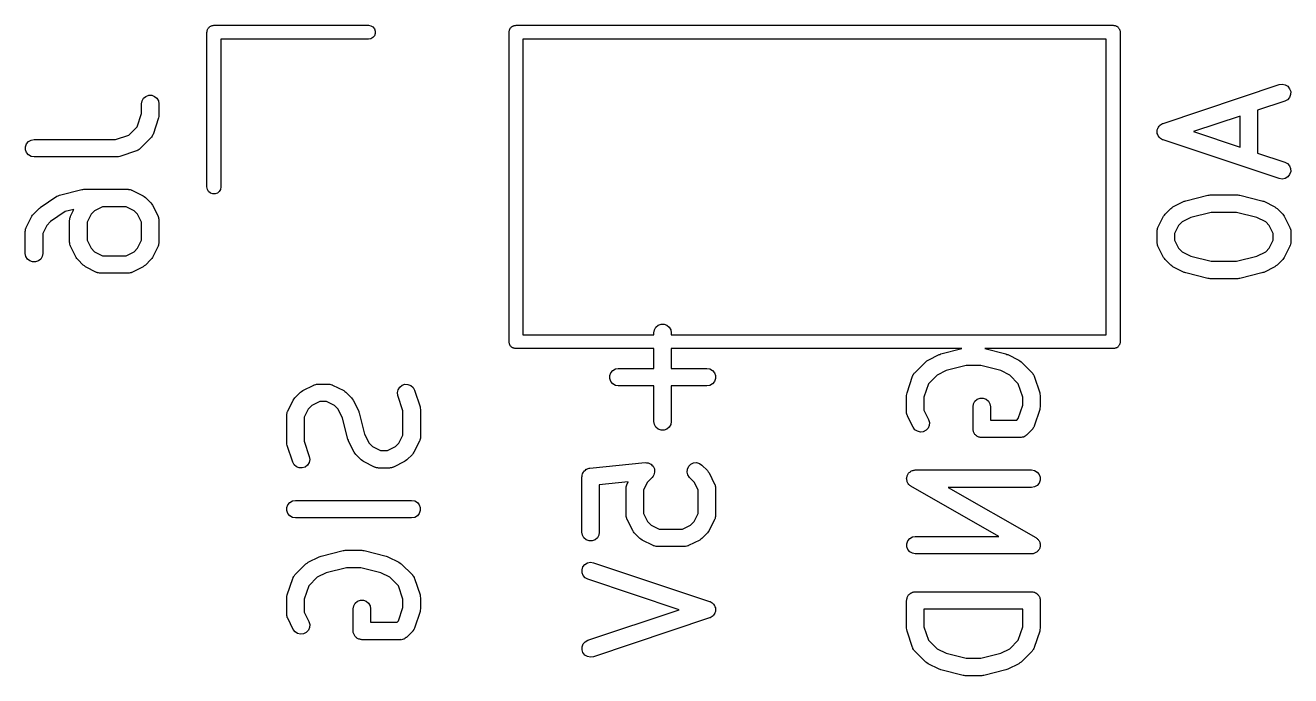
# Model space of a CAD drawing. Extents: x 127.4 to 175.7, y -110 to -72.3.
# Drawn here: x 164.77 to 175.66, y -104.53 to -98.94 of the extents above; entities that cross this region are included whole.
import ezdxf

# ---------------------------------------------------------------- set-up
doc = ezdxf.new("R2010")
doc.units = 0
doc.header["$MEASUREMENT"] = 0
doc.layers.add('BLACK', color=7, linetype='CONTINUOUS')

msp = doc.modelspace()

# ---------------------------------------------------------------- linework, layer by layer
at = {"layer": 'Black'}
for p, q in [((166.331, -98.9896), (166.333, -98.9846)), ((166.331, -98.9948), (166.331, -98.9896)), ((166.333, -98.9846), (166.334, -98.9795)), ((166.334, -98.9795), (166.336, -98.9749)), ((166.336, -98.9749), (166.338, -98.97)), ((166.338, -98.97), (166.341, -98.966)), ((166.341, -98.966), (166.344, -98.9614)), ((166.344, -98.9614), (166.348, -98.9581)), ((166.348, -98.9581), (166.351, -98.954)), ((166.351, -98.954), (166.356, -98.9514)), ((166.356, -98.9514), (166.36, -98.948)), ((166.36, -98.948), (166.365, -98.9462)), ((166.365, -98.9462), (166.369, -98.9436)), ((166.369, -98.9436), (166.375, -98.9427)), ((166.375, -98.9427), (166.38, -98.9409)), ((166.38, -98.9409), (166.385, -98.9409)), ((166.385, -98.9409), (166.39, -98.94)), ((166.39, -98.94), (167.72, -98.94)), ((167.72, -98.94), (167.741, -98.9436)), ((167.741, -98.9436), (167.759, -98.954)), ((167.759, -98.954), (167.772, -98.97)), ((167.772, -98.97), (167.779, -98.9896)), ((167.779, -98.9896), (167.779, -99.0104)), ((168.931, -98.9896), (168.933, -98.9846)), ((168.931, -98.9948), (168.931, -98.9896)), ((168.933, -98.9846), (168.934, -98.9795)), ((168.934, -98.9795), (168.936, -98.9749)), ((168.936, -98.9749), (168.938, -98.97)), ((168.938, -98.97), (168.941, -98.966)), ((168.941, -98.966), (168.944, -98.9614)), ((168.944, -98.9614), (168.948, -98.9581)), ((168.948, -98.9581), (168.951, -98.954)), ((168.951, -98.954), (168.956, -98.9514)), ((168.956, -98.9514), (168.96, -98.948)), ((168.96, -98.948), (168.965, -98.9462)), ((168.965, -98.9462), (168.969, -98.9436)), ((168.969, -98.9436), (168.975, -98.9427)), ((168.975, -98.9427), (168.98, -98.9409)), ((168.98, -98.9409), (168.985, -98.9409)), ((168.985, -98.9409), (168.99, -98.94)), ((168.99, -98.94), (174.13, -98.94)), ((174.13, -98.94), (174.135, -98.9409)), ((174.135, -98.9409), (174.14, -98.9409)), ((174.14, -98.9409), (174.145, -98.9427)), ((174.145, -98.9427), (174.151, -98.9436)), ((174.151, -98.9436), (174.155, -98.9462)), ((174.155, -98.9462), (174.16, -98.948)), ((174.16, -98.948), (174.164, -98.9514)), ((174.164, -98.9514), (174.169, -98.954)), ((174.169, -98.954), (174.172, -98.9581)), ((174.172, -98.9581), (174.176, -98.9614)), ((174.176, -98.9614), (174.179, -98.966)), ((174.179, -98.966), (174.182, -98.97)), ((174.182, -98.97), (174.184, -98.9749)), ((174.184, -98.9749), (174.186, -98.9795)), ((174.186, -98.9795), (174.187, -98.9846)), ((174.187, -98.9846), (174.189, -98.9896)), ((174.189, -98.9896), (174.189, -98.9948)), ((166.33, -99), (166.331, -98.9948)), ((166.33, -100.33), (166.33, -99)), ((167.72, -99.06), (166.45, -99.06)), ((166.45, -99.06), (166.45, -100.33)), ((167.741, -99.0564), (167.72, -99.06)), ((167.759, -99.046), (167.741, -99.0564)), ((167.772, -99.03), (167.759, -99.046)), ((167.779, -99.0104), (167.772, -99.03)), ((168.93, -99), (168.931, -98.9948)), ((168.93, -101.66), (168.93, -99)), ((169.05, -99.06), (169.05, -101.6)), ((174.07, -99.06), (169.05, -99.06)), ((174.07, -101.6), (174.07, -99.06)), ((174.189, -98.9948), (174.19, -99)), ((174.19, -99), (174.19, -101.66)), ((174.559, -99.7827), (175.559, -99.4493)), ((175.559, -99.4493), (175.584, -99.4455)), ((175.584, -99.4455), (175.61, -99.4507)), ((175.61, -99.4507), (175.632, -99.4644)), ((175.632, -99.4644), (175.648, -99.4848)), ((175.648, -99.4848), (175.657, -99.5095)), ((175.657, -99.5095), (175.656, -99.5355)), ((165.767, -99.6157), (165.772, -99.5901)), ((165.767, -99.6988), (165.767, -99.6157)), ((165.772, -99.5901), (165.785, -99.5675)), ((165.785, -99.5675), (165.805, -99.5508)), ((165.805, -99.5508), (165.829, -99.5418)), ((165.829, -99.5418), (165.855, -99.5418)), ((165.855, -99.5418), (165.88, -99.5508)), ((165.88, -99.5508), (165.9, -99.5675)), ((165.9, -99.5675), (165.913, -99.5901)), ((165.913, -99.5901), (165.917, -99.6157)), ((165.917, -99.6157), (165.917, -99.7109)), ((175.606, -99.5916), (175.372, -99.6698)), ((175.629, -99.5792), (175.606, -99.5916)), ((175.646, -99.5597), (175.629, -99.5792)), ((175.656, -99.5355), (175.646, -99.5597)), ((165.729, -99.8133), (165.767, -99.6988)), ((165.914, -99.7347), (165.866, -99.8775)), ((165.915, -99.7228), (165.914, -99.7347)), ((165.917, -99.7109), (165.915, -99.7228)), ((175.222, -99.7198), (174.82, -99.8538)), ((175.222, -99.9878), (175.222, -99.7198)), ((175.372, -99.6698), (175.372, -100.038)), ((165.659, -99.8835), (165.729, -99.8133)), ((174.508, -99.8428), (174.509, -99.8408)), ((174.508, -99.8538), (174.508, -99.8428)), ((174.508, -99.8648), (174.508, -99.8538)), ((174.509, -99.8388), (174.513, -99.8285)), ((174.509, -99.8408), (174.509, -99.8388)), ((174.513, -99.8285), (174.516, -99.8181)), ((174.516, -99.8181), (174.518, -99.8165)), ((174.518, -99.8145), (174.526, -99.8063)), ((174.518, -99.8165), (174.518, -99.8145)), ((174.526, -99.8063), (174.533, -99.7977)), ((174.533, -99.7977), (174.534, -99.7966)), ((174.534, -99.7966), (174.536, -99.7951)), ((174.536, -99.7951), (174.545, -99.7898)), ((174.545, -99.7898), (174.555, -99.7841)), ((174.555, -99.7841), (174.557, -99.7836)), ((174.557, -99.7836), (174.559, -99.7827)), ((174.82, -99.8538), (175.222, -99.9878)), ((164.769, -99.9836), (164.777, -99.9592)), ((164.777, -99.9592), (164.794, -99.9392)), ((164.794, -99.9392), (164.817, -99.9262)), ((164.817, -99.9262), (164.842, -99.9217)), ((164.842, -99.9217), (165.544, -99.9217)), ((165.544, -99.9217), (165.659, -99.8835)), ((165.848, -99.9068), (165.753, -100.002)), ((165.85, -99.9033), (165.848, -99.9068)), ((165.854, -99.9004), (165.85, -99.9033)), ((165.858, -99.8927), (165.854, -99.9004)), ((165.863, -99.8855), (165.858, -99.8927)), ((165.864, -99.8813), (165.863, -99.8855)), ((165.866, -99.8775), (165.864, -99.8813)), ((174.509, -99.8668), (174.508, -99.8648)), ((174.509, -99.8688), (174.509, -99.8668)), ((174.513, -99.8791), (174.509, -99.8688)), ((174.516, -99.8895), (174.513, -99.8791)), ((174.518, -99.8911), (174.516, -99.8895)), ((174.518, -99.8931), (174.518, -99.8911)), ((174.526, -99.9013), (174.518, -99.8931)), ((174.533, -99.9099), (174.526, -99.9013)), ((174.534, -99.911), (174.533, -99.9099)), ((174.536, -99.9126), (174.534, -99.911)), ((174.545, -99.9178), (174.536, -99.9126)), ((174.555, -99.9236), (174.545, -99.9178)), ((174.557, -99.924), (174.555, -99.9236)), ((174.559, -99.925), (174.557, -99.924)), ((175.559, -100.258), (174.559, -99.925)), ((164.769, -100.01), (164.769, -99.9836)), ((164.777, -100.034), (164.769, -100.01)), ((164.794, -100.054), (164.777, -100.034)), ((164.817, -100.067), (164.794, -100.054)), ((164.842, -100.072), (164.817, -100.067)), ((165.557, -100.072), (164.842, -100.072)), ((165.569, -100.07), (165.557, -100.072)), ((165.58, -100.068), (165.569, -100.07)), ((165.723, -100.02), (165.58, -100.068)), ((165.727, -100.018), (165.723, -100.02)), ((165.731, -100.017), (165.727, -100.018)), ((165.738, -100.012), (165.731, -100.017)), ((165.746, -100.008), (165.738, -100.012)), ((165.749, -100.005), (165.746, -100.008)), ((165.753, -100.002), (165.749, -100.005)), ((175.372, -100.038), (175.606, -100.116)), ((175.606, -100.116), (175.629, -100.128)), ((175.629, -100.128), (175.646, -100.148)), ((175.646, -100.148), (175.656, -100.172)), ((175.656, -100.172), (175.657, -100.198)), ((175.584, -100.262), (175.559, -100.258)), ((175.61, -100.257), (175.584, -100.262)), ((175.632, -100.243), (175.61, -100.257)), ((175.648, -100.223), (175.632, -100.243)), ((175.657, -100.198), (175.648, -100.223)), ((165.039, -100.41), (165.051, -100.405)), ((165.051, -100.405), (165.062, -100.4)), ((165.062, -100.4), (165.253, -100.352)), ((165.253, -100.352), (165.262, -100.352)), ((165.262, -100.352), (165.271, -100.35)), ((165.271, -100.35), (165.652, -100.35)), ((165.652, -100.35), (165.656, -100.351)), ((165.656, -100.351), (165.66, -100.351)), ((165.66, -100.351), (165.669, -100.353)), ((165.669, -100.353), (165.678, -100.355)), ((165.678, -100.355), (165.681, -100.357)), ((165.681, -100.357), (165.685, -100.358)), ((165.685, -100.358), (165.781, -100.406)), ((166.334, -100.351), (166.33, -100.33)), ((166.344, -100.369), (166.334, -100.351)), ((166.36, -100.382), (166.344, -100.369)), ((166.38, -100.389), (166.36, -100.382)), ((166.4, -100.389), (166.38, -100.389)), ((166.42, -100.382), (166.4, -100.389)), ((166.436, -100.369), (166.42, -100.382)), ((166.446, -100.351), (166.436, -100.369)), ((166.45, -100.33), (166.446, -100.351)), ((174.755, -100.448), (174.945, -100.4)), ((174.945, -100.4), (174.954, -100.399)), ((174.954, -100.399), (174.963, -100.398)), ((174.963, -100.398), (175.201, -100.398)), ((175.201, -100.398), (175.21, -100.399)), ((175.21, -100.399), (175.22, -100.4)), ((175.22, -100.4), (175.41, -100.448)), ((164.885, -100.515), (164.891, -100.511)), ((164.891, -100.511), (164.896, -100.506)), ((164.896, -100.506), (165.039, -100.41)), ((165.432, -100.5), (165.363, -100.534)), ((165.634, -100.5), (165.432, -100.5)), ((165.703, -100.534), (165.634, -100.5)), ((165.781, -100.406), (165.79, -100.413)), ((165.79, -100.413), (165.8, -100.42)), ((165.8, -100.42), (165.848, -100.467)), ((165.848, -100.467), (165.855, -100.477)), ((165.855, -100.477), (165.862, -100.487)), ((165.862, -100.487), (165.909, -100.582)), ((174.625, -100.515), (174.634, -100.508)), ((174.634, -100.508), (174.644, -100.501)), ((174.644, -100.501), (174.739, -100.453)), ((174.739, -100.453), (174.747, -100.451)), ((174.747, -100.451), (174.755, -100.448)), ((175.41, -100.448), (175.418, -100.451)), ((175.418, -100.451), (175.425, -100.453)), ((175.425, -100.453), (175.521, -100.501)), ((175.521, -100.501), (175.53, -100.508)), ((175.53, -100.508), (175.54, -100.515)), ((164.775, -100.677), (164.823, -100.582)), ((164.823, -100.582), (164.83, -100.573)), ((164.83, -100.573), (164.837, -100.563)), ((164.837, -100.563), (164.885, -100.515)), ((165.111, -100.542), (164.985, -100.626)), ((165.185, -100.524), (165.111, -100.542)), ((165.148, -100.616), (165.149, -100.611)), ((165.148, -100.806), (165.148, -100.616)), ((165.149, -100.607), (165.151, -100.599)), ((165.149, -100.611), (165.149, -100.607)), ((165.151, -100.599), (165.153, -100.59)), ((165.153, -100.59), (165.155, -100.586)), ((165.155, -100.586), (165.156, -100.582)), ((165.156, -100.582), (165.185, -100.524)), ((165.333, -100.565), (165.298, -100.633)), ((165.363, -100.534), (165.333, -100.565)), ((165.733, -100.565), (165.703, -100.534)), ((165.767, -100.633), (165.733, -100.565)), ((165.909, -100.582), (165.911, -100.586)), ((165.911, -100.586), (165.913, -100.59)), ((165.913, -100.59), (165.914, -100.599)), ((165.914, -100.599), (165.917, -100.607)), ((165.917, -100.607), (165.917, -100.611)), ((165.917, -100.611), (165.917, -100.616)), ((165.917, -100.616), (165.917, -100.806)), ((174.515, -100.677), (174.563, -100.582)), ((174.563, -100.582), (174.57, -100.573)), ((174.57, -100.573), (174.577, -100.563)), ((174.577, -100.563), (174.625, -100.515)), ((174.799, -100.591), (174.722, -100.63)), ((174.973, -100.548), (174.799, -100.591)), ((175.192, -100.548), (174.973, -100.548)), ((175.366, -100.591), (175.192, -100.548)), ((175.443, -100.63), (175.366, -100.591)), ((175.54, -100.515), (175.588, -100.563)), ((175.588, -100.563), (175.595, -100.573)), ((175.595, -100.573), (175.602, -100.582)), ((175.602, -100.582), (175.649, -100.677)), ((164.767, -100.711), (164.768, -100.707)), ((164.767, -100.901), (164.767, -100.711)), ((164.768, -100.702), (164.77, -100.694)), ((164.768, -100.707), (164.768, -100.702)), ((164.77, -100.694), (164.772, -100.685)), ((164.772, -100.685), (164.774, -100.682)), ((164.774, -100.682), (164.775, -100.677)), ((164.952, -100.66), (164.917, -100.729)), ((164.917, -100.729), (164.917, -100.901)), ((164.985, -100.626), (164.952, -100.66)), ((165.298, -100.633), (165.298, -100.788)), ((165.767, -100.788), (165.767, -100.633)), ((174.507, -100.711), (174.508, -100.707)), ((174.507, -100.806), (174.507, -100.711)), ((174.508, -100.702), (174.51, -100.694)), ((174.508, -100.707), (174.508, -100.702)), ((174.51, -100.694), (174.512, -100.685)), ((174.512, -100.685), (174.514, -100.682)), ((174.514, -100.682), (174.515, -100.677)), ((174.692, -100.66), (174.657, -100.729)), ((174.657, -100.729), (174.657, -100.788)), ((174.722, -100.63), (174.692, -100.66)), ((175.473, -100.66), (175.443, -100.63)), ((175.507, -100.729), (175.473, -100.66)), ((175.507, -100.788), (175.507, -100.729)), ((175.649, -100.677), (175.651, -100.682)), ((175.651, -100.682), (175.653, -100.685)), ((175.653, -100.685), (175.654, -100.694)), ((175.654, -100.694), (175.657, -100.702)), ((175.657, -100.702), (175.657, -100.707)), ((175.657, -100.707), (175.657, -100.711)), ((175.657, -100.711), (175.657, -100.806)), ((165.149, -100.81), (165.148, -100.806)), ((165.149, -100.815), (165.149, -100.81)), ((165.151, -100.823), (165.149, -100.815)), ((165.153, -100.832), (165.151, -100.823)), ((165.155, -100.836), (165.153, -100.832)), ((165.156, -100.84), (165.155, -100.836)), ((165.204, -100.935), (165.156, -100.84)), ((165.298, -100.788), (165.333, -100.857)), ((165.733, -100.857), (165.767, -100.788)), ((165.909, -100.84), (165.862, -100.935)), ((165.911, -100.836), (165.909, -100.84)), ((165.913, -100.832), (165.911, -100.836)), ((165.914, -100.823), (165.913, -100.832)), ((165.917, -100.815), (165.914, -100.823)), ((165.917, -100.806), (165.917, -100.81)), ((165.917, -100.81), (165.917, -100.815)), ((174.508, -100.81), (174.507, -100.806)), ((174.508, -100.815), (174.508, -100.81)), ((174.51, -100.823), (174.508, -100.815)), ((174.512, -100.832), (174.51, -100.823)), ((174.514, -100.836), (174.512, -100.832)), ((174.515, -100.84), (174.514, -100.836)), ((174.563, -100.935), (174.515, -100.84)), ((174.657, -100.788), (174.692, -100.857)), ((175.473, -100.857), (175.507, -100.788)), ((175.649, -100.84), (175.602, -100.935)), ((175.651, -100.836), (175.649, -100.84)), ((175.653, -100.832), (175.651, -100.836)), ((175.654, -100.823), (175.653, -100.832)), ((175.657, -100.815), (175.654, -100.823)), ((175.657, -100.806), (175.657, -100.81)), ((175.657, -100.81), (175.657, -100.815)), ((164.772, -100.927), (164.767, -100.901)), ((164.785, -100.95), (164.772, -100.927)), ((164.805, -100.966), (164.785, -100.95)), ((164.9, -100.95), (164.88, -100.966)), ((164.913, -100.927), (164.9, -100.95)), ((164.917, -100.901), (164.913, -100.927)), ((165.211, -100.945), (165.204, -100.935)), ((165.218, -100.954), (165.211, -100.945)), ((165.333, -100.857), (165.363, -100.887)), ((165.363, -100.887), (165.432, -100.922)), ((165.432, -100.922), (165.634, -100.922)), ((165.634, -100.922), (165.703, -100.887)), ((165.703, -100.887), (165.733, -100.857)), ((165.855, -100.945), (165.848, -100.954)), ((165.862, -100.935), (165.855, -100.945)), ((174.57, -100.945), (174.563, -100.935)), ((174.577, -100.954), (174.57, -100.945)), ((174.692, -100.857), (174.722, -100.887)), ((174.722, -100.887), (174.799, -100.926)), ((174.799, -100.926), (174.973, -100.969)), ((175.192, -100.969), (175.366, -100.926)), ((175.366, -100.926), (175.443, -100.887)), ((175.443, -100.887), (175.473, -100.857)), ((175.595, -100.945), (175.588, -100.954)), ((175.602, -100.935), (175.595, -100.945)), ((164.829, -100.975), (164.805, -100.966)), ((164.855, -100.975), (164.829, -100.975)), ((164.88, -100.966), (164.855, -100.975)), ((165.266, -101.002), (165.218, -100.954)), ((165.275, -101.009), (165.266, -101.002)), ((165.285, -101.016), (165.275, -101.009)), ((165.38, -101.064), (165.285, -101.016)), ((165.781, -101.016), (165.685, -101.064)), ((165.79, -101.009), (165.781, -101.016)), ((165.8, -101.002), (165.79, -101.009)), ((165.848, -100.954), (165.8, -101.002)), ((174.625, -101.002), (174.577, -100.954)), ((174.634, -101.009), (174.625, -101.002)), ((174.644, -101.016), (174.634, -101.009)), ((174.739, -101.064), (174.644, -101.016)), ((174.973, -100.969), (175.192, -100.969)), ((175.521, -101.016), (175.425, -101.064)), ((175.53, -101.009), (175.521, -101.016)), ((175.54, -101.002), (175.53, -101.009)), ((175.588, -100.954), (175.54, -101.002)), ((165.384, -101.065), (165.38, -101.064)), ((165.388, -101.067), (165.384, -101.065)), ((165.397, -101.069), (165.388, -101.067)), ((165.405, -101.071), (165.397, -101.069)), ((165.41, -101.071), (165.405, -101.071)), ((165.414, -101.072), (165.41, -101.071)), ((165.652, -101.072), (165.414, -101.072)), ((165.656, -101.071), (165.652, -101.072)), ((165.66, -101.071), (165.656, -101.071)), ((165.669, -101.069), (165.66, -101.071)), ((165.678, -101.067), (165.669, -101.069)), ((165.681, -101.065), (165.678, -101.067)), ((165.685, -101.064), (165.681, -101.065)), ((174.747, -101.066), (174.739, -101.064)), ((174.755, -101.069), (174.747, -101.066)), ((174.945, -101.117), (174.755, -101.069)), ((174.954, -101.118), (174.945, -101.117)), ((174.963, -101.119), (174.954, -101.118)), ((175.201, -101.119), (174.963, -101.119)), ((175.21, -101.118), (175.201, -101.119)), ((175.22, -101.117), (175.21, -101.118)), ((175.41, -101.069), (175.22, -101.117)), ((175.418, -101.066), (175.41, -101.069)), ((175.425, -101.064), (175.418, -101.066)), ((169.05, -101.6), (170.176, -101.6)), ((170.176, -101.584), (170.181, -101.559)), ((170.176, -101.6), (170.176, -101.584)), ((170.181, -101.559), (170.194, -101.536)), ((170.194, -101.536), (170.214, -101.519)), ((170.214, -101.519), (170.238, -101.51)), ((170.238, -101.51), (170.264, -101.51)), ((170.264, -101.51), (170.289, -101.519)), ((170.289, -101.519), (170.309, -101.536)), ((170.309, -101.536), (170.322, -101.559)), ((170.322, -101.559), (170.326, -101.584)), ((170.326, -101.584), (170.326, -101.6)), ((170.326, -101.6), (174.07, -101.6)), ((168.931, -101.665), (168.93, -101.66)), ((168.931, -101.67), (168.931, -101.665)), ((168.933, -101.675), (168.931, -101.67)), ((168.934, -101.681), (168.933, -101.675)), ((168.936, -101.685), (168.934, -101.681)), ((168.938, -101.69), (168.936, -101.685)), ((168.941, -101.694), (168.938, -101.69)), ((168.944, -101.699), (168.941, -101.694)), ((168.948, -101.702), (168.944, -101.699)), ((168.951, -101.706), (168.948, -101.702)), ((168.956, -101.709), (168.951, -101.706)), ((168.96, -101.712), (168.956, -101.709)), ((168.965, -101.714), (168.96, -101.712)), ((174.16, -101.712), (174.155, -101.714)), ((174.164, -101.709), (174.16, -101.712)), ((174.169, -101.706), (174.164, -101.709)), ((174.172, -101.702), (174.169, -101.706)), ((174.176, -101.699), (174.172, -101.702)), ((174.179, -101.694), (174.176, -101.699)), ((174.182, -101.69), (174.179, -101.694)), ((174.184, -101.685), (174.182, -101.69)), ((174.186, -101.681), (174.184, -101.685)), ((174.187, -101.675), (174.186, -101.681)), ((174.189, -101.67), (174.187, -101.675)), ((174.19, -101.66), (174.189, -101.665)), ((174.189, -101.665), (174.189, -101.67)), ((168.969, -101.716), (168.965, -101.714)), ((168.975, -101.717), (168.969, -101.716)), ((168.98, -101.719), (168.975, -101.717)), ((168.985, -101.719), (168.98, -101.719)), ((168.99, -101.72), (168.985, -101.719)), ((170.176, -101.72), (168.99, -101.72)), ((170.176, -101.89), (170.176, -101.72)), ((172.828, -101.72), (170.326, -101.72)), ((170.326, -101.72), (170.326, -101.89)), ((172.526, -101.826), (172.536, -101.819)), ((172.536, -101.819), (172.631, -101.771)), ((172.631, -101.771), (172.639, -101.769)), ((172.639, -101.769), (172.646, -101.766)), ((172.646, -101.766), (172.828, -101.72)), ((174.13, -101.72), (173.024, -101.72)), ((173.024, -101.72), (173.206, -101.766)), ((173.206, -101.766), (173.214, -101.769)), ((173.214, -101.769), (173.222, -101.771)), ((173.222, -101.771), (173.317, -101.819)), ((173.317, -101.819), (173.327, -101.826)), ((174.135, -101.719), (174.13, -101.72)), ((174.14, -101.719), (174.135, -101.719)), ((174.145, -101.717), (174.14, -101.719)), ((174.151, -101.716), (174.145, -101.717)), ((174.155, -101.714), (174.151, -101.716)), ((169.797, -101.952), (169.806, -101.928)), ((169.806, -101.928), (169.822, -101.908)), ((169.822, -101.908), (169.845, -101.895)), ((169.845, -101.895), (169.87, -101.89)), ((169.87, -101.89), (170.176, -101.89)), ((170.326, -101.89), (170.632, -101.89)), ((170.632, -101.89), (170.658, -101.895)), ((170.658, -101.895), (170.681, -101.908)), ((170.681, -101.908), (170.697, -101.928)), ((170.697, -101.928), (170.706, -101.952)), ((172.418, -101.932), (172.421, -101.928)), ((172.421, -101.928), (172.516, -101.833)), ((172.516, -101.833), (172.526, -101.826)), ((172.691, -101.909), (172.614, -101.948)), ((172.864, -101.866), (172.691, -101.909)), ((172.989, -101.866), (172.864, -101.866)), ((173.162, -101.909), (172.989, -101.866)), ((173.239, -101.948), (173.162, -101.909)), ((173.327, -101.826), (173.337, -101.833)), ((173.337, -101.833), (173.432, -101.928)), ((173.432, -101.928), (173.434, -101.932)), ((167.154, -102.081), (167.249, -102.033)), ((167.249, -102.033), (167.253, -102.032)), ((167.253, -102.032), (167.257, -102.03)), ((167.257, -102.03), (167.266, -102.028)), ((167.266, -102.028), (167.274, -102.026)), ((167.274, -102.026), (167.279, -102.026)), ((167.279, -102.026), (167.283, -102.025)), ((167.283, -102.025), (167.378, -102.025)), ((167.378, -102.025), (167.382, -102.026)), ((167.382, -102.026), (167.387, -102.026)), ((167.387, -102.026), (167.395, -102.028)), ((167.395, -102.028), (167.404, -102.03)), ((167.404, -102.03), (167.407, -102.032)), ((167.407, -102.032), (167.412, -102.033)), ((167.412, -102.033), (167.507, -102.081)), ((167.989, -102.05), (168.009, -102.034)), ((168.009, -102.034), (168.034, -102.026)), ((168.034, -102.026), (168.06, -102.027)), ((168.06, -102.027), (168.084, -102.036)), ((168.084, -102.036), (168.104, -102.054)), ((169.797, -101.978), (169.797, -101.952)), ((169.806, -102.003), (169.797, -101.978)), ((169.822, -102.023), (169.806, -102.003)), ((169.845, -102.036), (169.822, -102.023)), ((169.87, -102.04), (169.845, -102.036)), ((170.658, -102.036), (170.632, -102.04)), ((170.681, -102.023), (170.658, -102.036)), ((170.697, -102.003), (170.681, -102.023)), ((170.706, -101.978), (170.697, -102.003)), ((170.706, -101.952), (170.706, -101.978)), ((172.355, -102.1), (172.403, -101.957)), ((172.403, -101.957), (172.405, -101.954)), ((172.405, -101.954), (172.406, -101.949)), ((172.406, -101.949), (172.411, -101.942)), ((172.411, -101.942), (172.415, -101.935)), ((172.415, -101.935), (172.418, -101.932)), ((172.54, -102.022), (172.501, -102.136)), ((172.614, -101.948), (172.54, -102.022)), ((173.313, -102.022), (173.239, -101.948)), ((173.351, -102.136), (173.313, -102.022)), ((173.434, -101.932), (173.438, -101.935)), ((173.438, -101.935), (173.442, -101.942)), ((173.442, -101.942), (173.447, -101.949)), ((173.447, -101.949), (173.448, -101.954)), ((173.448, -101.954), (173.45, -101.957)), ((173.45, -101.957), (173.498, -102.1)), ((167.08, -102.152), (167.087, -102.142)), ((167.087, -102.142), (167.135, -102.095)), ((167.135, -102.095), (167.144, -102.088)), ((167.144, -102.088), (167.154, -102.081)), ((167.507, -102.081), (167.517, -102.088)), ((167.517, -102.088), (167.526, -102.095)), ((167.526, -102.095), (167.574, -102.142)), ((167.574, -102.142), (167.581, -102.152)), ((167.97, -102.098), (167.975, -102.073)), ((167.974, -102.124), (167.97, -102.098)), ((168.017, -102.255), (167.974, -102.124)), ((167.975, -102.073), (167.989, -102.05)), ((168.104, -102.054), (168.116, -102.076)), ((168.116, -102.076), (168.164, -102.219)), ((170.176, -102.04), (169.87, -102.04)), ((170.176, -102.346), (170.176, -102.04)), ((170.632, -102.04), (170.326, -102.04)), ((170.326, -102.04), (170.326, -102.346)), ((172.351, -102.124), (172.353, -102.112)), ((172.351, -102.267), (172.351, -102.124)), ((172.353, -102.112), (172.355, -102.1)), ((172.501, -102.136), (172.501, -102.249)), ((172.96, -102.154), (172.985, -102.145)), ((172.985, -102.145), (173.011, -102.145)), ((173.011, -102.145), (173.035, -102.154)), ((173.351, -102.207), (173.351, -102.136)), ((173.498, -102.1), (173.499, -102.112)), ((173.499, -102.112), (173.501, -102.124)), ((173.501, -102.124), (173.501, -102.219)), ((167.024, -102.261), (167.025, -102.257)), ((167.025, -102.257), (167.073, -102.162)), ((167.073, -102.162), (167.08, -102.152)), ((167.202, -102.24), (167.167, -102.308)), ((167.232, -102.209), (167.202, -102.24)), ((167.301, -102.175), (167.232, -102.209)), ((167.36, -102.175), (167.301, -102.175)), ((167.429, -102.209), (167.36, -102.175)), ((167.459, -102.24), (167.429, -102.209)), ((167.498, -102.317), (167.459, -102.24)), ((167.581, -102.152), (167.588, -102.162)), ((167.588, -102.162), (167.636, -102.257)), ((167.636, -102.257), (167.638, -102.265)), ((168.017, -102.463), (168.017, -102.255)), ((168.164, -102.219), (168.165, -102.231)), ((168.165, -102.231), (168.167, -102.243)), ((168.167, -102.243), (168.167, -102.481)), ((172.501, -102.249), (172.541, -102.329)), ((172.923, -102.219), (172.927, -102.194)), ((172.923, -102.41), (172.923, -102.219)), ((172.927, -102.194), (172.94, -102.171)), ((172.94, -102.171), (172.96, -102.154)), ((173.035, -102.154), (173.055, -102.171)), ((173.055, -102.171), (173.068, -102.194)), ((173.068, -102.194), (173.073, -102.219)), ((173.073, -102.219), (173.073, -102.335)), ((173.313, -102.322), (173.351, -102.207)), ((173.498, -102.243), (173.45, -102.386)), ((173.499, -102.231), (173.498, -102.243)), ((173.501, -102.219), (173.499, -102.231)), ((167.017, -102.291), (167.018, -102.286)), ((167.017, -102.529), (167.017, -102.291)), ((167.018, -102.282), (167.02, -102.274)), ((167.018, -102.286), (167.018, -102.282)), ((167.02, -102.274), (167.022, -102.265)), ((167.022, -102.265), (167.024, -102.261)), ((167.167, -102.308), (167.167, -102.517)), ((167.543, -102.499), (167.498, -102.317)), ((167.638, -102.265), (167.641, -102.272)), ((167.641, -102.272), (167.687, -102.455)), ((170.181, -102.372), (170.176, -102.346)), ((170.326, -102.346), (170.322, -102.372)), ((172.352, -102.271), (172.351, -102.267)), ((172.352, -102.275), (172.352, -102.271)), ((172.354, -102.284), (172.352, -102.275)), ((172.356, -102.293), (172.354, -102.284)), ((172.358, -102.296), (172.356, -102.293)), ((172.359, -102.3), (172.358, -102.296)), ((172.407, -102.396), (172.359, -102.3)), ((172.541, -102.329), (172.549, -102.354)), ((172.549, -102.354), (172.547, -102.38)), ((173.073, -102.335), (173.3, -102.335)), ((173.3, -102.335), (173.313, -102.322)), ((167.687, -102.455), (167.725, -102.532)), ((167.983, -102.532), (168.017, -102.463)), ((170.194, -102.394), (170.181, -102.372)), ((170.214, -102.411), (170.194, -102.394)), ((170.238, -102.42), (170.214, -102.411)), ((170.264, -102.42), (170.238, -102.42)), ((170.289, -102.411), (170.264, -102.42)), ((170.309, -102.394), (170.289, -102.411)), ((170.322, -102.372), (170.309, -102.394)), ((172.422, -102.417), (172.407, -102.396)), ((172.444, -102.431), (172.422, -102.417)), ((172.47, -102.437), (172.444, -102.431)), ((172.495, -102.434), (172.47, -102.437)), ((172.519, -102.422), (172.495, -102.434)), ((172.537, -102.403), (172.519, -102.422)), ((172.547, -102.38), (172.537, -102.403)), ((172.924, -102.416), (172.923, -102.41)), ((172.924, -102.423), (172.924, -102.416)), ((172.926, -102.429), (172.924, -102.423)), ((172.927, -102.435), (172.926, -102.429)), ((172.931, -102.441), (172.927, -102.435)), ((172.933, -102.447), (172.931, -102.441)), ((172.937, -102.452), (172.933, -102.447)), ((172.94, -102.458), (172.937, -102.452)), ((172.945, -102.462), (172.94, -102.458)), ((172.95, -102.467), (172.945, -102.462)), ((172.955, -102.47), (172.95, -102.467)), ((172.96, -102.475), (172.955, -102.47)), ((173.371, -102.472), (173.363, -102.478)), ((173.379, -102.467), (173.371, -102.472)), ((173.381, -102.465), (173.379, -102.467)), ((173.384, -102.463), (173.381, -102.465)), ((173.432, -102.415), (173.384, -102.463)), ((173.434, -102.412), (173.432, -102.415)), ((173.438, -102.409), (173.434, -102.412)), ((173.442, -102.401), (173.438, -102.409)), ((173.447, -102.394), (173.442, -102.401)), ((173.448, -102.39), (173.447, -102.394)), ((173.45, -102.386), (173.448, -102.39)), ((167.019, -102.541), (167.017, -102.529)), ((167.021, -102.552), (167.019, -102.541)), ((167.069, -102.695), (167.021, -102.552)), ((167.167, -102.517), (167.211, -102.648)), ((167.547, -102.507), (167.543, -102.499)), ((167.549, -102.515), (167.547, -102.507)), ((167.597, -102.61), (167.549, -102.515)), ((167.725, -102.532), (167.756, -102.562)), ((167.756, -102.562), (167.824, -102.597)), ((167.884, -102.597), (167.953, -102.562)), ((167.953, -102.562), (167.983, -102.532)), ((168.159, -102.515), (168.112, -102.61)), ((168.161, -102.511), (168.159, -102.515)), ((168.163, -102.507), (168.161, -102.511)), ((168.164, -102.498), (168.163, -102.507)), ((168.167, -102.49), (168.164, -102.498)), ((168.167, -102.481), (168.167, -102.485)), ((168.167, -102.485), (168.167, -102.49)), ((172.966, -102.477), (172.96, -102.475)), ((172.972, -102.48), (172.966, -102.477)), ((172.979, -102.481), (172.972, -102.48)), ((172.985, -102.484), (172.979, -102.481)), ((172.991, -102.484), (172.985, -102.484)), ((172.998, -102.485), (172.991, -102.484)), ((173.331, -102.485), (172.998, -102.485)), ((173.334, -102.484), (173.331, -102.485)), ((173.338, -102.484), (173.334, -102.484)), ((173.347, -102.482), (173.338, -102.484)), ((173.357, -102.48), (173.347, -102.482)), ((173.36, -102.479), (173.357, -102.48)), ((173.363, -102.478), (173.36, -102.479)), ((167.215, -102.674), (167.21, -102.699)), ((167.211, -102.648), (167.215, -102.674)), ((167.604, -102.62), (167.597, -102.61)), ((167.611, -102.629), (167.604, -102.62)), ((167.658, -102.677), (167.611, -102.629)), ((167.668, -102.684), (167.658, -102.677)), ((167.678, -102.691), (167.668, -102.684)), ((167.773, -102.739), (167.678, -102.691)), ((167.824, -102.597), (167.884, -102.597)), ((168.031, -102.691), (167.935, -102.739)), ((168.04, -102.684), (168.031, -102.691)), ((168.05, -102.677), (168.04, -102.684)), ((168.098, -102.629), (168.05, -102.677)), ((168.105, -102.62), (168.098, -102.629)), ((168.112, -102.61), (168.105, -102.62)), ((167.081, -102.718), (167.069, -102.695)), ((167.101, -102.736), (167.081, -102.718)), ((167.125, -102.745), (167.101, -102.736)), ((167.151, -102.746), (167.125, -102.745)), ((167.176, -102.738), (167.151, -102.746)), ((167.196, -102.721), (167.176, -102.738)), ((167.21, -102.699), (167.196, -102.721)), ((167.777, -102.74), (167.773, -102.739)), ((167.781, -102.742), (167.777, -102.74)), ((167.79, -102.744), (167.781, -102.742)), ((167.798, -102.746), (167.79, -102.744)), ((167.802, -102.746), (167.798, -102.746)), ((167.807, -102.747), (167.802, -102.746)), ((167.902, -102.747), (167.807, -102.747)), ((167.906, -102.746), (167.902, -102.747)), ((167.91, -102.746), (167.906, -102.746)), ((167.919, -102.744), (167.91, -102.746)), ((167.928, -102.742), (167.919, -102.744)), ((167.931, -102.74), (167.928, -102.742)), ((167.935, -102.739), (167.931, -102.74)), ((169.56, -102.807), (169.562, -102.797)), ((169.562, -102.797), (169.563, -102.794)), ((169.563, -102.794), (169.564, -102.792)), ((169.564, -102.792), (169.57, -102.783)), ((169.57, -102.783), (169.575, -102.774)), ((169.575, -102.774), (169.577, -102.772)), ((169.577, -102.772), (169.579, -102.77)), ((169.579, -102.77), (169.587, -102.764)), ((169.587, -102.764), (169.595, -102.757)), ((169.595, -102.757), (169.598, -102.756)), ((169.598, -102.756), (169.6, -102.755)), ((169.6, -102.755), (169.61, -102.752)), ((169.61, -102.752), (169.619, -102.749)), ((169.619, -102.749), (169.622, -102.749)), ((169.622, -102.749), (169.625, -102.748)), ((169.625, -102.748), (170.101, -102.7)), ((170.101, -102.7), (170.102, -102.7)), ((170.102, -102.7), (170.102, -102.7)), ((170.102, -102.7), (170.114, -102.701)), ((170.114, -102.701), (170.127, -102.702)), ((170.127, -102.702), (170.128, -102.702)), ((170.128, -102.702), (170.128, -102.702)), ((170.128, -102.702), (170.139, -102.708)), ((170.139, -102.708), (170.151, -102.713)), ((170.151, -102.713), (170.151, -102.713)), ((170.151, -102.713), (170.152, -102.713)), ((170.152, -102.713), (170.16, -102.722)), ((170.16, -102.722), (170.169, -102.731)), ((170.169, -102.731), (170.17, -102.731)), ((170.17, -102.731), (170.17, -102.732)), ((170.17, -102.732), (170.175, -102.743)), ((170.175, -102.743), (170.181, -102.754)), ((170.18, -102.793), (170.177, -102.806)), ((170.183, -102.781), (170.18, -102.793)), ((170.181, -102.754), (170.181, -102.755)), ((170.181, -102.755), (170.181, -102.755)), ((170.181, -102.755), (170.182, -102.768)), ((170.182, -102.768), (170.183, -102.78)), ((170.183, -102.78), (170.183, -102.781)), ((170.183, -102.781), (170.183, -102.781)), ((170.462, -102.781), (170.465, -102.755)), ((170.469, -102.806), (170.462, -102.781)), ((170.465, -102.755), (170.476, -102.732)), ((170.476, -102.732), (170.494, -102.713)), ((170.494, -102.713), (170.518, -102.702)), ((170.518, -102.702), (170.544, -102.7)), ((170.544, -102.7), (170.569, -102.707)), ((170.569, -102.707), (170.59, -102.722)), ((170.59, -102.722), (170.638, -102.769)), ((170.638, -102.769), (170.645, -102.779)), ((170.645, -102.779), (170.652, -102.789)), ((170.652, -102.789), (170.699, -102.884)), ((172.359, -102.807), (172.361, -102.801)), ((172.361, -102.801), (172.366, -102.796)), ((172.366, -102.796), (172.369, -102.79)), ((172.369, -102.79), (172.374, -102.786)), ((172.374, -102.786), (172.378, -102.781)), ((172.378, -102.781), (172.384, -102.778)), ((172.384, -102.778), (172.389, -102.774)), ((172.389, -102.774), (172.395, -102.771)), ((172.395, -102.771), (172.401, -102.768)), ((172.401, -102.768), (172.407, -102.767)), ((172.407, -102.767), (172.413, -102.764)), ((172.413, -102.764), (172.42, -102.764)), ((172.42, -102.764), (172.426, -102.763)), ((172.426, -102.763), (173.426, -102.763)), ((173.426, -102.763), (173.452, -102.768)), ((173.452, -102.768), (173.475, -102.781)), ((173.475, -102.781), (173.491, -102.801)), ((173.491, -102.801), (173.5, -102.825)), ((169.557, -102.822), (169.558, -102.82)), ((169.557, -103.299), (169.557, -102.822)), ((169.558, -102.817), (169.56, -102.807)), ((169.558, -102.82), (169.558, -102.817)), ((169.956, -102.865), (169.707, -102.89)), ((169.707, -102.89), (169.707, -103.299)), ((169.939, -102.909), (169.941, -102.901)), ((169.939, -102.913), (169.939, -102.909)), ((169.941, -102.901), (169.943, -102.892)), ((169.943, -102.892), (169.945, -102.888)), ((169.945, -102.888), (169.946, -102.884)), ((169.946, -102.884), (169.956, -102.865)), ((170.123, -102.867), (170.088, -102.935)), ((170.162, -102.828), (170.123, -102.867)), ((170.169, -102.817), (170.162, -102.827)), ((170.162, -102.827), (170.162, -102.827)), ((170.162, -102.827), (170.162, -102.828)), ((170.177, -102.806), (170.169, -102.817)), ((170.177, -102.806), (170.177, -102.806)), ((170.177, -102.806), (170.177, -102.806)), ((170.484, -102.828), (170.469, -102.806)), ((170.523, -102.867), (170.484, -102.828)), ((170.557, -102.935), (170.523, -102.867)), ((170.699, -102.884), (170.701, -102.888)), ((170.701, -102.888), (170.703, -102.892)), ((170.703, -102.892), (170.704, -102.901)), ((170.704, -102.901), (170.707, -102.909)), ((170.707, -102.909), (170.707, -102.913)), ((172.351, -102.839), (172.353, -102.832)), ((172.353, -102.845), (172.351, -102.839)), ((172.353, -102.825), (172.355, -102.819)), ((172.353, -102.832), (172.353, -102.825)), ((172.353, -102.851), (172.353, -102.845)), ((172.355, -102.858), (172.353, -102.851)), ((172.355, -102.819), (172.356, -102.813)), ((172.356, -102.864), (172.355, -102.858)), ((172.356, -102.813), (172.359, -102.807)), ((172.359, -102.87), (172.356, -102.864)), ((172.361, -102.876), (172.359, -102.87)), ((172.366, -102.881), (172.361, -102.876)), ((172.369, -102.887), (172.366, -102.881)), ((172.374, -102.891), (172.369, -102.887)), ((172.378, -102.896), (172.374, -102.891)), ((172.384, -102.899), (172.378, -102.896)), ((172.389, -102.903), (172.384, -102.899)), ((173.144, -103.335), (172.389, -102.903)), ((173.452, -102.909), (173.426, -102.913)), ((173.475, -102.896), (173.452, -102.909)), ((173.491, -102.876), (173.475, -102.896)), ((173.5, -102.851), (173.491, -102.876)), ((173.5, -102.825), (173.5, -102.851)), ((169.938, -102.918), (169.939, -102.913)), ((169.938, -103.156), (169.938, -102.918)), ((170.088, -102.935), (170.088, -103.138)), ((170.557, -103.138), (170.557, -102.935)), ((170.707, -102.913), (170.707, -102.918)), ((170.707, -102.918), (170.707, -103.156)), ((173.426, -102.913), (172.709, -102.913)), ((172.709, -102.913), (173.464, -103.345)), ((167.019, -103.087), (167.027, -103.063)), ((167.019, -103.113), (167.019, -103.087)), ((167.027, -103.138), (167.019, -103.113)), ((167.027, -103.063), (167.044, -103.043)), ((167.044, -103.043), (167.067, -103.03)), ((167.067, -103.03), (167.092, -103.025)), ((167.092, -103.025), (168.092, -103.025)), ((168.092, -103.025), (168.118, -103.03)), ((168.118, -103.03), (168.141, -103.043)), ((168.141, -103.043), (168.157, -103.063)), ((168.157, -103.063), (168.166, -103.087)), ((168.166, -103.113), (168.157, -103.138)), ((168.166, -103.087), (168.166, -103.113)), ((167.044, -103.158), (167.027, -103.138)), ((167.067, -103.171), (167.044, -103.158)), ((167.092, -103.175), (167.067, -103.171)), ((168.092, -103.175), (167.092, -103.175)), ((168.118, -103.171), (168.092, -103.175)), ((168.141, -103.158), (168.118, -103.171)), ((168.157, -103.138), (168.141, -103.158)), ((169.939, -103.16), (169.938, -103.156)), ((169.939, -103.164), (169.939, -103.16)), ((169.941, -103.173), (169.939, -103.164)), ((169.943, -103.181), (169.941, -103.173)), ((169.945, -103.185), (169.943, -103.181)), ((169.946, -103.189), (169.945, -103.185)), ((169.994, -103.284), (169.946, -103.189)), ((170.088, -103.138), (170.123, -103.207)), ((170.123, -103.207), (170.153, -103.237)), ((170.153, -103.237), (170.222, -103.271)), ((170.424, -103.271), (170.493, -103.237)), ((170.493, -103.237), (170.523, -103.207)), ((170.523, -103.207), (170.557, -103.138)), ((170.699, -103.189), (170.652, -103.284)), ((170.701, -103.185), (170.699, -103.189)), ((170.703, -103.181), (170.701, -103.185)), ((170.704, -103.173), (170.703, -103.181)), ((170.707, -103.164), (170.704, -103.173)), ((170.707, -103.156), (170.707, -103.16)), ((170.707, -103.16), (170.707, -103.164)), ((169.562, -103.324), (169.557, -103.299)), ((169.575, -103.347), (169.562, -103.324)), ((169.703, -103.324), (169.69, -103.347)), ((169.707, -103.299), (169.703, -103.324)), ((170.001, -103.294), (169.994, -103.284)), ((170.008, -103.304), (170.001, -103.294)), ((170.056, -103.352), (170.008, -103.304)), ((170.222, -103.271), (170.424, -103.271)), ((170.638, -103.304), (170.59, -103.352)), ((170.645, -103.294), (170.638, -103.304)), ((170.652, -103.284), (170.645, -103.294)), ((172.378, -103.352), (172.401, -103.339)), ((172.401, -103.339), (172.426, -103.335)), ((172.426, -103.335), (173.144, -103.335)), ((173.464, -103.345), (173.469, -103.349)), ((167.503, -103.456), (167.512, -103.455)), ((167.512, -103.455), (167.521, -103.454)), ((167.521, -103.454), (167.664, -103.454)), ((167.664, -103.454), (167.673, -103.455)), ((167.673, -103.455), (167.682, -103.456)), ((169.595, -103.364), (169.575, -103.347)), ((169.619, -103.372), (169.595, -103.364)), ((169.645, -103.372), (169.619, -103.372)), ((169.67, -103.364), (169.645, -103.372)), ((169.69, -103.347), (169.67, -103.364)), ((170.065, -103.358), (170.056, -103.352)), ((170.075, -103.366), (170.065, -103.358)), ((170.17, -103.413), (170.075, -103.366)), ((170.174, -103.415), (170.17, -103.413)), ((170.178, -103.417), (170.174, -103.415)), ((170.187, -103.418), (170.178, -103.417)), ((170.195, -103.421), (170.187, -103.418)), ((170.2, -103.42), (170.195, -103.421)), ((170.204, -103.421), (170.2, -103.42)), ((170.442, -103.421), (170.204, -103.421)), ((170.446, -103.42), (170.442, -103.421)), ((170.45, -103.421), (170.446, -103.42)), ((170.459, -103.418), (170.45, -103.421)), ((170.468, -103.417), (170.459, -103.418)), ((170.471, -103.415), (170.468, -103.417)), ((170.475, -103.413), (170.471, -103.415)), ((170.571, -103.366), (170.475, -103.413)), ((170.58, -103.358), (170.571, -103.366)), ((170.59, -103.352), (170.58, -103.358)), ((172.353, -103.397), (172.361, -103.372)), ((172.353, -103.423), (172.353, -103.397)), ((172.361, -103.447), (172.353, -103.423)), ((172.361, -103.372), (172.378, -103.352)), ((172.378, -103.467), (172.361, -103.447)), ((173.469, -103.349), (173.475, -103.352)), ((173.475, -103.352), (173.479, -103.357)), ((173.479, -103.357), (173.484, -103.361)), ((173.484, -103.361), (173.487, -103.367)), ((173.487, -103.452), (173.484, -103.458)), ((173.487, -103.367), (173.491, -103.372)), ((173.491, -103.447), (173.487, -103.452)), ((173.491, -103.372), (173.494, -103.378)), ((173.494, -103.441), (173.491, -103.447)), ((173.494, -103.378), (173.497, -103.384)), ((173.497, -103.435), (173.494, -103.441)), ((173.497, -103.384), (173.498, -103.39)), ((173.498, -103.429), (173.497, -103.435)), ((173.498, -103.39), (173.5, -103.397)), ((173.5, -103.423), (173.498, -103.429)), ((173.5, -103.397), (173.5, -103.403)), ((173.5, -103.403), (173.501, -103.409)), ((173.501, -103.409), (173.5, -103.416)), ((173.5, -103.416), (173.5, -103.423)), ((167.192, -103.564), (167.202, -103.557)), ((167.202, -103.557), (167.297, -103.509)), ((167.297, -103.509), (167.305, -103.507)), ((167.305, -103.507), (167.312, -103.504)), ((167.312, -103.504), (167.503, -103.456)), ((167.682, -103.456), (167.872, -103.504)), ((167.872, -103.504), (167.88, -103.507)), ((167.88, -103.507), (167.888, -103.509)), ((167.888, -103.509), (167.983, -103.557)), ((167.983, -103.557), (167.993, -103.564)), ((169.583, -103.576), (169.605, -103.562)), ((169.605, -103.562), (169.63, -103.557)), ((169.63, -103.557), (169.656, -103.561)), ((169.656, -103.561), (170.656, -103.894)), ((172.401, -103.48), (172.378, -103.467)), ((172.426, -103.485), (172.401, -103.48)), ((173.426, -103.485), (172.426, -103.485)), ((173.433, -103.484), (173.426, -103.485)), ((173.44, -103.484), (173.433, -103.484)), ((173.446, -103.481), (173.44, -103.484)), ((173.452, -103.48), (173.446, -103.481)), ((173.458, -103.477), (173.452, -103.48)), ((173.464, -103.474), (173.458, -103.477)), ((173.469, -103.47), (173.464, -103.474)), ((173.475, -103.467), (173.469, -103.47)), ((173.479, -103.462), (173.475, -103.467)), ((173.484, -103.458), (173.479, -103.462)), ((167.081, -103.673), (167.084, -103.67)), ((167.084, -103.67), (167.087, -103.666)), ((167.087, -103.666), (167.182, -103.571)), ((167.182, -103.571), (167.192, -103.564)), ((167.357, -103.647), (167.28, -103.686)), ((167.53, -103.604), (167.357, -103.647)), ((167.655, -103.604), (167.53, -103.604)), ((167.828, -103.647), (167.655, -103.604)), ((167.905, -103.686), (167.828, -103.647)), ((167.993, -103.564), (168.003, -103.571)), ((168.003, -103.571), (168.098, -103.666)), ((168.098, -103.666), (168.1, -103.67)), ((168.1, -103.67), (168.104, -103.673)), ((169.558, -103.621), (169.566, -103.596)), ((169.559, -103.647), (169.558, -103.621)), ((169.568, -103.671), (169.559, -103.647)), ((169.566, -103.596), (169.583, -103.576)), ((169.586, -103.691), (169.568, -103.671)), ((167.021, -103.838), (167.069, -103.696)), ((167.069, -103.696), (167.071, -103.692)), ((167.071, -103.692), (167.072, -103.688)), ((167.072, -103.688), (167.077, -103.68)), ((167.077, -103.68), (167.081, -103.673)), ((167.206, -103.76), (167.167, -103.874)), ((167.28, -103.686), (167.206, -103.76)), ((167.979, -103.76), (167.905, -103.686)), ((168.017, -103.874), (167.979, -103.76)), ((168.104, -103.673), (168.108, -103.68)), ((168.108, -103.68), (168.113, -103.688)), ((168.113, -103.688), (168.114, -103.692)), ((168.114, -103.692), (168.116, -103.696)), ((168.116, -103.696), (168.164, -103.838)), ((169.609, -103.703), (169.586, -103.691)), ((170.395, -103.965), (169.609, -103.703)), ((167.017, -103.862), (167.019, -103.85)), ((167.017, -104.005), (167.017, -103.862)), ((167.019, -103.85), (167.021, -103.838)), ((167.167, -103.874), (167.167, -103.987)), ((167.626, -103.892), (167.651, -103.883)), ((167.651, -103.883), (167.677, -103.883)), ((167.677, -103.883), (167.701, -103.892)), ((168.017, -103.945), (168.017, -103.874)), ((168.164, -103.838), (168.165, -103.85)), ((168.165, -103.85), (168.167, -103.862)), ((168.167, -103.862), (168.167, -103.957)), ((172.351, -103.886), (172.353, -103.879)), ((172.351, -104.124), (172.351, -103.886)), ((172.353, -103.873), (172.355, -103.867)), ((172.353, -103.879), (172.353, -103.873)), ((172.355, -103.867), (172.356, -103.86)), ((172.356, -103.86), (172.359, -103.855)), ((172.359, -103.855), (172.361, -103.848)), ((172.361, -103.848), (172.366, -103.843)), ((172.366, -103.843), (172.369, -103.838)), ((172.369, -103.838), (172.374, -103.833)), ((172.374, -103.833), (172.378, -103.828)), ((172.378, -103.828), (172.384, -103.825)), ((172.384, -103.825), (172.389, -103.821)), ((172.389, -103.821), (172.395, -103.819)), ((172.395, -103.819), (172.401, -103.815)), ((172.401, -103.815), (172.407, -103.814)), ((172.407, -103.814), (172.413, -103.812)), ((172.413, -103.812), (172.42, -103.812)), ((172.42, -103.812), (172.426, -103.811)), ((172.426, -103.811), (173.426, -103.811)), ((173.426, -103.811), (173.433, -103.812)), ((173.433, -103.812), (173.439, -103.812)), ((173.439, -103.812), (173.446, -103.814)), ((173.446, -103.814), (173.452, -103.815)), ((173.452, -103.815), (173.458, -103.819)), ((173.458, -103.819), (173.464, -103.821)), ((173.464, -103.821), (173.469, -103.825)), ((173.469, -103.825), (173.475, -103.828)), ((173.475, -103.828), (173.479, -103.833)), ((173.479, -103.833), (173.484, -103.838)), ((173.484, -103.838), (173.487, -103.843)), ((173.487, -103.843), (173.491, -103.848)), ((173.491, -103.848), (173.494, -103.855)), ((173.494, -103.855), (173.497, -103.86)), ((173.497, -103.86), (173.498, -103.867)), ((173.498, -103.867), (173.5, -103.873)), ((173.5, -103.873), (173.5, -103.879)), ((173.5, -103.879), (173.501, -103.886)), ((173.501, -103.886), (173.501, -104.124)), ((167.167, -103.987), (167.207, -104.067)), ((167.589, -103.957), (167.593, -103.932)), ((167.589, -104.148), (167.589, -103.957)), ((167.593, -103.932), (167.606, -103.909)), ((167.606, -103.909), (167.626, -103.892)), ((167.701, -103.892), (167.721, -103.909)), ((167.721, -103.909), (167.734, -103.932)), ((167.734, -103.932), (167.739, -103.957)), ((167.739, -103.957), (167.739, -104.073)), ((167.979, -104.06), (168.017, -103.945)), ((168.164, -103.981), (168.116, -104.124)), ((168.165, -103.969), (168.164, -103.981)), ((168.167, -103.957), (168.165, -103.969)), ((169.609, -104.227), (170.395, -103.965)), ((170.656, -103.894), (170.658, -103.895)), ((170.658, -103.895), (170.66, -103.895)), ((170.66, -103.895), (170.669, -103.901)), ((170.669, -103.901), (170.679, -103.906)), ((170.679, -103.906), (170.68, -103.908)), ((170.68, -103.908), (170.682, -103.909)), ((170.682, -103.909), (170.689, -103.918)), ((170.689, -103.918), (170.696, -103.926)), ((170.696, -103.926), (170.697, -103.928)), ((170.697, -103.928), (170.698, -103.93)), ((170.698, -103.93), (170.702, -103.94)), ((170.702, -103.991), (170.698, -104.001)), ((170.702, -103.94), (170.706, -103.95)), ((170.706, -103.98), (170.702, -103.991)), ((170.706, -103.95), (170.706, -103.952)), ((170.706, -103.952), (170.707, -103.954)), ((170.707, -103.954), (170.706, -103.965)), ((170.706, -103.965), (170.707, -103.976)), ((170.707, -103.976), (170.706, -103.978)), ((170.706, -103.978), (170.706, -103.98)), ((172.501, -103.961), (172.501, -104.112)), ((173.351, -103.961), (172.501, -103.961)), ((173.351, -104.112), (173.351, -103.961)), ((167.018, -104.009), (167.017, -104.005)), ((167.018, -104.014), (167.018, -104.009)), ((167.02, -104.022), (167.018, -104.014)), ((167.022, -104.031), (167.02, -104.022)), ((167.024, -104.034), (167.022, -104.031)), ((167.025, -104.038), (167.024, -104.034)), ((167.073, -104.134), (167.025, -104.038)), ((167.207, -104.067), (167.215, -104.092)), ((167.215, -104.092), (167.213, -104.118)), ((167.739, -104.073), (167.966, -104.073)), ((167.966, -104.073), (167.979, -104.06)), ((170.656, -104.036), (169.656, -104.37)), ((170.658, -104.035), (170.656, -104.036)), ((170.66, -104.035), (170.658, -104.035)), ((170.669, -104.029), (170.66, -104.035)), ((170.679, -104.024), (170.669, -104.029)), ((170.68, -104.022), (170.679, -104.024)), ((170.682, -104.021), (170.68, -104.022)), ((170.689, -104.013), (170.682, -104.021)), ((170.696, -104.004), (170.689, -104.013)), ((170.697, -104.003), (170.696, -104.004)), ((170.698, -104.001), (170.697, -104.003)), ((167.088, -104.155), (167.073, -104.134)), ((167.11, -104.169), (167.088, -104.155)), ((167.136, -104.175), (167.11, -104.169)), ((167.161, -104.172), (167.136, -104.175)), ((167.185, -104.16), (167.161, -104.172)), ((167.203, -104.142), (167.185, -104.16)), ((167.213, -104.118), (167.203, -104.142)), ((167.59, -104.154), (167.589, -104.148)), ((167.59, -104.161), (167.59, -104.154)), ((167.592, -104.167), (167.59, -104.161)), ((167.593, -104.173), (167.592, -104.167)), ((167.597, -104.179), (167.593, -104.173)), ((167.599, -104.185), (167.597, -104.179)), ((167.603, -104.19), (167.599, -104.185)), ((167.606, -104.196), (167.603, -104.19)), ((167.611, -104.2), (167.606, -104.196)), ((167.616, -104.205), (167.611, -104.2)), ((167.621, -104.209), (167.616, -104.205)), ((167.626, -104.213), (167.621, -104.209)), ((167.632, -104.215), (167.626, -104.213)), ((167.638, -104.218), (167.632, -104.215)), ((168.026, -104.217), (168.023, -104.218)), ((168.029, -104.216), (168.026, -104.217)), ((168.037, -104.21), (168.029, -104.216)), ((168.045, -104.205), (168.037, -104.21)), ((168.047, -104.203), (168.045, -104.205)), ((168.05, -104.201), (168.047, -104.203)), ((168.098, -104.153), (168.05, -104.201)), ((168.1, -104.15), (168.098, -104.153)), ((168.104, -104.147), (168.1, -104.15)), ((168.108, -104.139), (168.104, -104.147)), ((168.113, -104.132), (168.108, -104.139)), ((168.114, -104.128), (168.113, -104.132)), ((168.116, -104.124), (168.114, -104.128)), ((172.353, -104.136), (172.351, -104.124)), ((172.355, -104.148), (172.353, -104.136)), ((172.403, -104.291), (172.355, -104.148)), ((172.501, -104.112), (172.54, -104.226)), ((173.313, -104.226), (173.351, -104.112)), ((173.498, -104.148), (173.45, -104.291)), ((173.499, -104.136), (173.498, -104.148)), ((173.501, -104.124), (173.499, -104.136)), ((167.645, -104.219), (167.638, -104.218)), ((167.651, -104.222), (167.645, -104.219)), ((167.657, -104.222), (167.651, -104.222)), ((167.664, -104.223), (167.657, -104.222)), ((167.997, -104.223), (167.664, -104.223)), ((168, -104.222), (167.997, -104.223)), ((168.004, -104.223), (168, -104.222)), ((168.013, -104.22), (168.004, -104.223)), ((168.023, -104.218), (168.013, -104.22)), ((169.558, -104.31), (169.559, -104.284)), ((169.566, -104.334), (169.558, -104.31)), ((169.559, -104.284), (169.568, -104.259)), ((169.568, -104.259), (169.586, -104.24)), ((169.586, -104.24), (169.609, -104.227)), ((172.405, -104.294), (172.403, -104.291)), ((172.406, -104.299), (172.405, -104.294)), ((172.411, -104.306), (172.406, -104.299)), ((172.415, -104.313), (172.411, -104.306)), ((172.418, -104.316), (172.415, -104.313)), ((172.421, -104.32), (172.418, -104.316)), ((172.516, -104.415), (172.421, -104.32)), ((172.54, -104.226), (172.614, -104.3)), ((172.614, -104.3), (172.691, -104.339)), ((173.162, -104.339), (173.239, -104.3)), ((173.239, -104.3), (173.313, -104.226)), ((173.432, -104.32), (173.337, -104.415)), ((173.434, -104.316), (173.432, -104.32)), ((173.438, -104.313), (173.434, -104.316)), ((173.442, -104.306), (173.438, -104.313)), ((173.447, -104.299), (173.442, -104.306)), ((173.448, -104.294), (173.447, -104.299)), ((173.45, -104.291), (173.448, -104.294)), ((169.583, -104.355), (169.566, -104.334)), ((169.605, -104.368), (169.583, -104.355)), ((169.63, -104.374), (169.605, -104.368)), ((169.656, -104.37), (169.63, -104.374)), ((172.526, -104.422), (172.516, -104.415)), ((172.536, -104.429), (172.526, -104.422)), ((172.631, -104.477), (172.536, -104.429)), ((172.691, -104.339), (172.864, -104.382)), ((172.864, -104.382), (172.989, -104.382)), ((172.989, -104.382), (173.162, -104.339)), ((173.317, -104.429), (173.222, -104.477)), ((173.327, -104.422), (173.317, -104.429)), ((173.337, -104.415), (173.327, -104.422)), ((172.639, -104.479), (172.631, -104.477)), ((172.646, -104.482), (172.639, -104.479)), ((172.837, -104.53), (172.646, -104.482)), ((172.846, -104.531), (172.837, -104.53)), ((172.855, -104.532), (172.846, -104.531)), ((172.998, -104.532), (172.855, -104.532)), ((173.007, -104.531), (172.998, -104.532)), ((173.016, -104.53), (173.007, -104.531)), ((173.206, -104.482), (173.016, -104.53)), ((173.214, -104.479), (173.206, -104.482)), ((173.222, -104.477), (173.214, -104.479))]:
    msp.add_line(p, q, dxfattribs=at)

doc.saveas('drawing.dxf')
